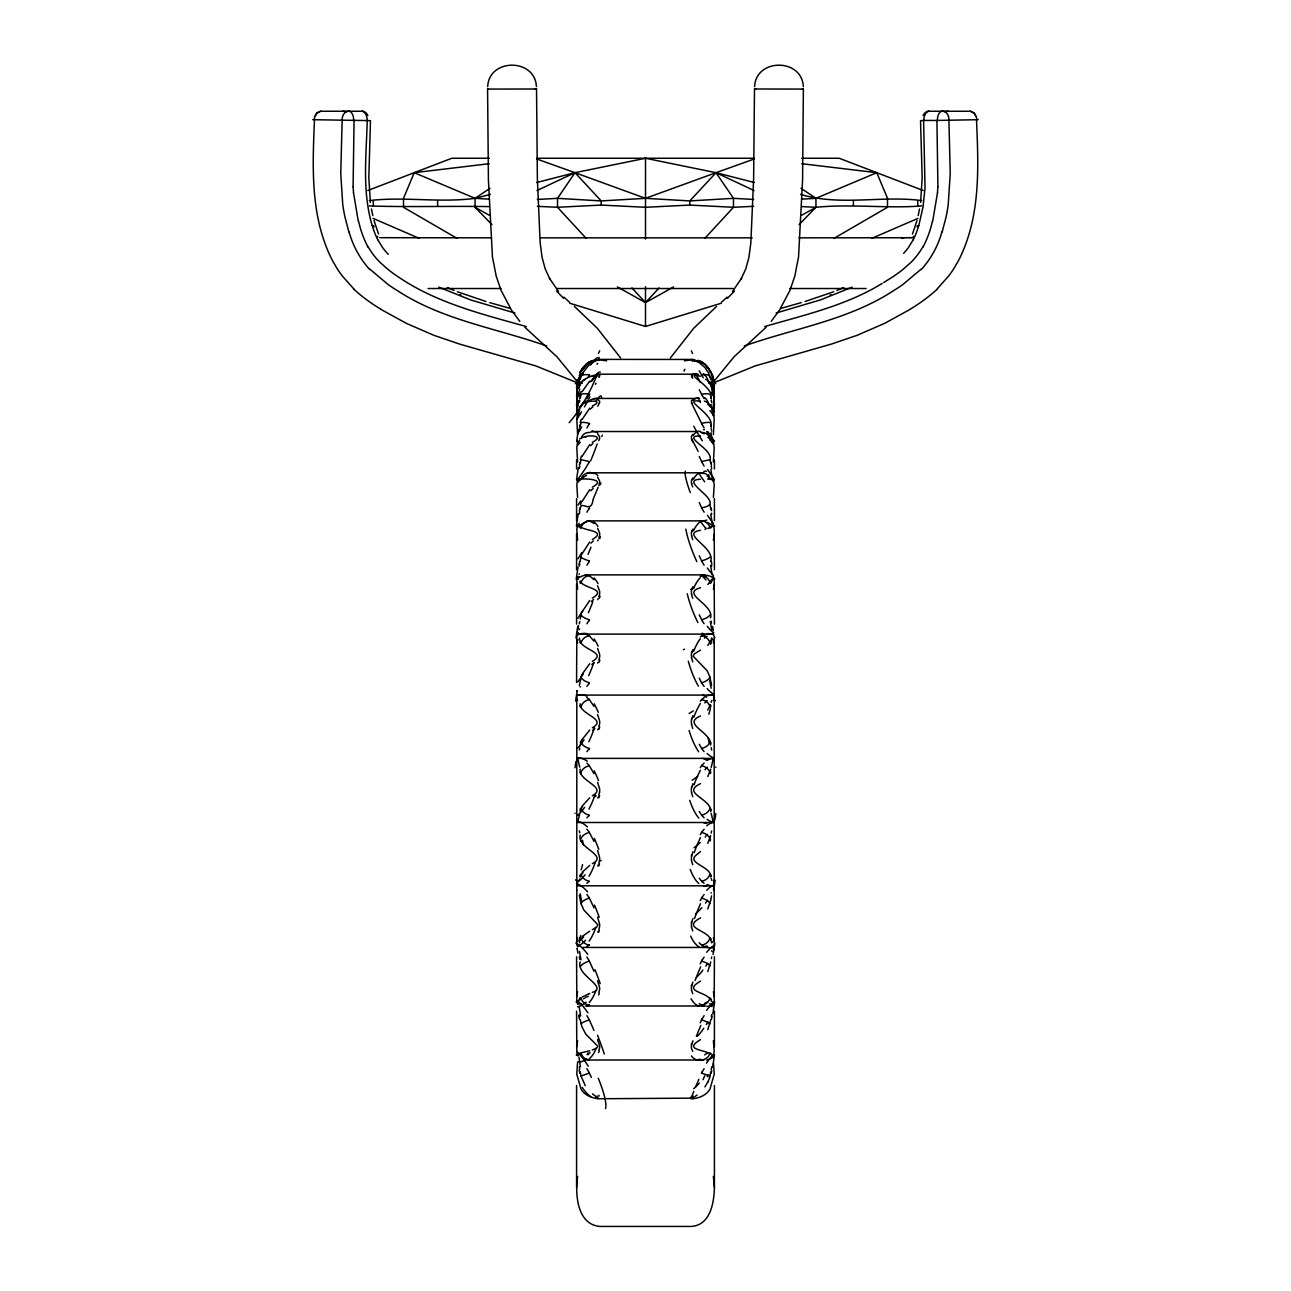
<?xml version="1.0" encoding="UTF-8"?>
<svg xmlns="http://www.w3.org/2000/svg" width="1291" height="1291" viewBox="0 0 1291 1291"><rect width="100%" height="100%" fill="white"/><g stroke="black" fill="none" stroke-linecap="round" stroke-linejoin="round"><path stroke-width="1.5" d="M577.626 946.771A87.707 33.566 0 0 1 576.803 944.189L576.803 696.64A87.707 20.478 0 0 1 577.626 695.074L713.374 695.074A87.707 20.478 0 0 1 714.197 696.64L714.391 697.447M577.626 1055.748A87.707 56.949 0 0 1 576.803 1051.358L576.577 1011.176M577.658 1004.108A48.993 5.454 -79.2 0 1 577.593 1004.027A87.707 45.831 0 0 1 576.803 1000.364L576.577 956.776M754.444 182.547L716.005 172.687L645.516 158.26L645.5 239.061M576.577 682.584L576.803 636.689A87.707 33.566 0 0 1 577.626 634.107L713.374 634.107A87.707 33.566 0 0 1 714.197 636.689L714.197 944.189A87.707 33.566 0 0 1 713.374 946.771M713.374 576.98A87.707 45.831 0 0 1 714.197 580.514L714.423 624.086M713.374 525.114A87.707 56.949 0 0 1 714.197 529.504L714.423 569.702M732.465 291.524L741.502 278.34L740.953 279.34L745.811 268.835L748.909 257.442L750.846 242.902L753.621 178.852L754.493 88.982L803.373 89.095L802.582 180.046L798.548 256.909L794.788 276.177L789.963 290.33L779.603 309.969L771.163 321.443M577.497 1063.235L576.77 1074.225L581.031 1089.023A21.302 15.056 0 0 0 597.959 1098.641L598.072 1098.657A12.716 9.198 -0.1 0 0 599.653 1098.738L691.266 1098.157M714.423 1085.505L714.423 1187.349C714.036 1202.905 710.421 1225.207 691.234 1226.45L599.766 1226.45C576.383 1224.175 575.157 1192.852 577.658 1176.343M576.577 1046.936L577.61 1040.643M714.423 533.925L713.39 540.219M937.912 186.727L936.927 120.45L923.598 120.45L925.034 187.986L923.017 207.093L918.772 225.635M576.803 389.914A87.707 87.433 0.4 0 1 577.626 383.169A87.707 87.433 0 0 0 576.803 389.914L577.61 406.358M370.001 120.612L314.471 119.724C312.761 161.94 310.518 205.979 326.042 246.194A129.052 129.052 0 0 0 332.9 261.379L336.838 268.092A110.574 110.574 0 0 0 342.325 276L353.669 288.748M576.577 996.797L577.61 991.73M714.423 584.065L713.39 589.132M354.073 120.45L353.089 186.727M349.28 111.284L349.248 111.268A8.246 5.18 -89 0 0 348.78 111.236L348.651 111.236A8.65 6.713 84.2 0 0 342.163 119.643L340.759 173.704L342.777 204.914A174.882 174.721 -66.1 0 0 344.987 217.082L348.796 231.783M370.469 120.66L368.823 177.884L370.404 202.38M576.803 399.774A87.707 85.271 0.2 0 1 577.626 393.19L576.577 404.745L577.61 415.815M576.577 941.575L577.61 937.863M714.423 639.287L713.39 642.999M937.54 192.488L932.715 221.181M920.596 202.38L922.177 177.884L920.531 120.66M487.675 86.691C488.886 58.095 535.055 57.982 536.41 86.578M754.59 86.578C755.945 57.982 802.114 58.095 803.325 86.691M711.68 1066.85L711.18 1069.706M579.336 513.883L579.756 511.559M579.336 468.504L579.756 466.212M579.336 566.087L579.756 563.78M711.68 1014.645L711.341 1016.63M579.336 431.049L579.756 428.854M579.336 623.795L579.756 621.568M711.68 956.938L711.389 958.584M580.224 561.165L581.031 557.018A8.924 2.082 15.9 0 0 589.39 560.907M710.76 1019.777L707.775 1029.766M580.224 508.944C580.611 499.214 591.213 514.996 593.037 499.536M710.76 1071.982L709.437 1077.872M580.224 619.018L581.031 614.936A8.924 3.357 16.7 0 0 589.39 619.728M710.76 961.924L707.775 971.59M580.224 463.663L581.031 459.693L589.39 461.533M579.336 402.437L579.756 400.388M579.336 685.618L581.031 677.178A33.405 29.548 16.7 0 1 582.096 674.273L589.729 663.703M711.535 895.889L710.712 900.101M713.39 406.358L714.197 389.914A87.707 87.433 -0.6 0 0 713.374 383.169A87.707 87.433 0 0 1 714.197 389.914M710.663 900.376L707.775 908.945M580.224 426.433L581.031 422.706A8.924 1.936 15.8 0 1 589.39 423.416M713.39 415.815L714.423 404.745L713.374 393.19A87.707 85.271 -0.1 0 1 714.197 399.774M599.573 792.254L598.814 795.046M918.191 215.581L919.531 208.964M580.224 745.859L581.031 742.212A8.924 5.648 20.1 0 0 589.39 748.425M710.663 835.567L707.775 843.378M579.336 750.023L579.756 748.102M713.39 434.502L714.197 419.252A87.707 81.026 0 0 0 713.374 413.007M691.427 856.772L691.669 855.755M711.18 833.098L711.631 830.952M579.336 383.379L579.756 381.523M713.294 410.328L714.375 396.45A81.075 80.074 0 0 0 713.891 390.657L713.907 385.686M691.427 923.355L691.669 922.371M580.224 398.161L581.031 394.756A8.924 3.228 16.6 0 1 589.39 394.352M713.39 461.936L714.197 447.88A87.707 74.781 0 0 0 713.374 442.103M580.224 811.732L581.031 808.44A8.924 6.584 23.3 0 0 589.39 815.137A27.272 19.494 45 0 1 588.922 815.767M710.76 769.194L707.775 776.52M691.427 986.679L691.669 985.743M711.18 767.435L713.374 758.382L577.626 758.382A87.707 6.875 0 0 0 576.803 758.914L577.61 760.205M579.546 814.589L577.803 821.754M577.932 381.41L578.997 377.408M580.224 379.554L581.031 376.552A8.924 4.422 17.9 0 1 589.39 375.036M691.427 1045.161L691.669 1044.29M713.39 497.471L714.197 484.932A87.707 66.68 0 0 0 713.374 479.784M691.669 787.542L691.427 788.543A9.118 8.553 87.4 0 0 691.653 792.432M691.669 719.377L691.427 720.378A9.118 8.424 65 0 0 691.669 724.219M580.224 877.073L581.031 874.217A8.924 7.375 28.2 0 0 589.39 881.237A27.272 17.138 39.5 0 1 588.874 881.705L586.872 883.302M599.573 483.447L598.814 485.626M710.55 704.628L707.775 710.002M691.669 652.988L691.427 653.924A9.118 8.085 48.8 0 0 691.702 657.619M916.997 220.487L912.479 234.01M711.18 702.32L711.68 700.577M579.691 878.977L579.336 880.204M579.288 375.729L579.756 374.245M691.879 854.997L692.928 851.85M691.879 786.784L692.928 783.669M691.879 921.629L692.928 918.514M691.669 589.971L691.427 590.826A9.118 7.552 38.4 0 0 691.718 594.312M942.204 231.783L946.045 217.098A174.882 174.721 66.1 0 0 948.191 204.914L950.241 173.704L948.901 119.643A8.65 6.713 -84.2 0 0 942.349 111.139L942.252 111.236A8.246 5.18 89 0 0 941.785 111.252L941.72 111.284M691.879 718.651L692.928 715.666M691.879 985.033L692.928 982.031M599.573 438.795L598.814 440.667M598.814 726.833L599.573 724.025A9.182 8.585 -67.3 0 0 599.492 720.475L597.588 714.423M691.54 1096.979L693.783 1091.428M598.814 660.185L599.573 657.442A9.182 8.279 -49.3 0 0 599.508 654.021L597.588 648.356M580.224 940.284L581.031 937.928A8.924 7.972 36.4 0 0 589.39 945.109M691.879 652.294L692.928 649.486M710.76 640.626L707.775 645.452M598.814 863.146L599.573 860.435A9.182 8.553 64.1 0 0 599.46 856.869L597.588 850.527M598.814 596.749L599.573 594.134A9.182 7.778 -38 0 0 599.524 590.923L597.588 585.775M691.879 1043.644L692.928 1040.82M691.669 531.876L691.427 532.667A9.118 6.842 31.7 0 0 691.766 535.83M598.12 662.202L597.765 663.187M598.12 728.866L597.765 729.867M711.18 639.4L711.68 638.028M691.879 589.325L692.928 586.792M598.814 929.455L599.573 926.89A9.182 8.214 47.3 0 0 599.444 923.452L597.588 917.191M598.12 797.047L597.765 798.016M579.756 941.672L579.336 942.785M598.814 538.089L599.573 535.652A9.182 7.068 -30.9 0 0 599.54 532.731L597.588 528.229M598.12 598.685L597.765 599.653M582.08 501.505L589.729 489.612M598.12 865.067L597.765 865.987M580.224 372.889L583.145 367.273L587.082 363.4M582.08 456.385L589.729 444.62M579.336 386.993L579.756 385.977M582.08 553.742L589.729 541.994M598.12 539.896L597.765 540.816M582.08 419.494L589.729 408.15M598.814 992.343L599.573 989.971A9.182 7.681 36.7 0 0 599.427 986.76L597.588 980.74M599.573 402.808L597.765 406.197M582.08 611.805L589.729 600.509M691.669 480.171L691.427 480.833A9.118 5.955 27.3 0 0 691.815 483.625M691.879 531.327L692.928 529.1M598.12 931.247L597.765 932.102M695.623 1086.99L698.834 1079.26M582.08 391.738L589.729 381.087M593.36 498.778L598.12 487.288M489.305 163.699L414.217 172.687L403.502 198.33L403.502 207.286L457.111 238.399M710.76 581.095L707.775 584.484M580.224 999.815L581.031 998.008A8.924 8.375 50.9 0 0 589.39 1005.156M598.814 1050.261L599.573 1048.163A9.182 6.955 30.1 0 0 599.411 1045.226L597.588 1039.594M581.031 371.776L588.583 363.029L593.037 360.496L597.959 359.915L592.311 362.4M582.08 373.793L589.729 364.094M581.434 370.065L581.031 370.92A8.924 6.487 22.9 0 1 584.081 367.774M700.255 1022.779L701.61 1019.971A8.924 2.082 15.9 0 1 709.969 1023.86M691.879 479.687L692.928 477.848M700.255 963.844L701.61 961.15A8.924 3.357 16.7 0 1 709.969 965.926M582.08 739.598L589.729 730.012M707.694 1082.229L704.902 1086.941M711.18 580.192L711.68 579.223M709.969 582.87L710.034 582.741A8.924 8.375 50.9 0 0 701.61 575.705L700.255 576.48M700.255 900.618L701.61 898.116A26.998 22.512 62.7 0 1 701.997 897.229M913.27 239.626L908.477 247.452A71.425 71.408 37.2 0 1 903.635 253.375M588.906 462.517L585.678 468.068M588.906 508.719L586.872 512.237M702.094 1072.176L704.095 1068.69M588.906 424.384L586.872 427.918M580.224 384.992C579.675 379.296 599.589 372.082 596.62 376.73M588.906 561.859L586.872 565.248M702.094 1019.035L704.095 1015.694M581.66 369.613L586.776 363.61M588.906 395.272L586.872 398.693M599.524 376.472L598.895 377.375M582.08 806.165L589.729 797.822M700.255 834.696L701.61 832.437A8.924 5.648 20.1 0 1 709.969 838.65M588.906 620.632L586.872 623.795M702.094 960.262L704.095 957.147M922.71 247.13L920.128 251.245A73.442 73.393 34.1 0 1 910.72 262.606L902.538 269.803A151.047 150.95 17.2 0 1 892.404 277.081L883.706 282.551M588.906 375.875L587.905 377.505M585.339 468.617L577.626 479.784A87.707 66.68 0 0 0 576.803 484.932L577.61 497.471M588.906 683.568L586.872 686.441M702.094 897.31L704.095 894.485M691.669 400.743L691.427 401.13A9.118 3.76 22.5 0 0 692.008 403.002M710.663 526.873L707.775 528.584M580.498 1053.763L581.031 1052.972A8.924 8.585 75.9 0 0 589.39 1059.927M700.255 767.677L701.61 765.741A26.998 19.3 44.5 0 1 702.062 765.111M645.516 158.26L574.995 172.687L557.518 198.33L557.518 207.286L585.936 238.093M582.08 872.345L589.729 865.438M702.094 831.727L704.095 829.274M588.906 749.151L586.872 751.652M670.4 357.93L693.735 328.204L716.602 306.403M712.81 382.765L734.03 356.816L766.128 327.252M709.969 527.89L710.034 527.809A8.924 8.569 75.9 0 0 701.61 520.935L700.255 521.274M712.68 382.136L711.97 382.975M700.255 701.223L701.61 699.625A26.998 16.961 39 0 1 702.11 699.173L704.095 697.592M702.094 765.127L704.095 763.094M692.928 434.292L691.879 435.712A23.206 12.377 48 0 0 691.605 436.019L691.427 436.632A9.118 4.906 24.4 0 0 691.879 438.988M588.906 815.751L586.872 817.816M713.39 700.497L714.391 697.447M577.61 880.381L576.803 884.222A87.707 20.478 0 0 0 577.626 885.804L713.374 885.804A87.707 20.478 0 0 0 714.197 884.222L713.39 880.381M580.224 407.101C582.176 399.581 607.125 399.113 592.311 405.971M582.08 936.524L589.729 931.198M317.392 112.785L316.892 113.269A8.892 6.745 -86.9 0 0 315.601 115.641M659.039 287.958L645.5 302.627L617.388 286.909M705.064 238.093L733.482 207.286L733.482 198.33L716.005 172.687L645.5 198.33L601.203 200.928L557.518 198.33L537.379 199.459M754.46 158.922L716.005 172.687L689.797 200.928L689.797 205.075L733.482 207.286L753.621 206.334M727.446 298.302L734.466 291.072M799.081 224.618L815.944 207.286C851.205 203.768 886.449 208.658 921.693 205.947M920.967 269.303L902.619 284.714A194.618 194.554 45.9 0 1 893.614 290.62C848.429 320.281 794.304 328.221 744.261 345.988M700.255 636.963L701.61 635.769A8.924 7.972 36.4 0 1 709.969 642.95M937.331 288.748L948.675 276A110.574 110.574 0 0 0 954.162 268.092L958.083 261.363A129.052 129.052 0 0 0 964.942 246.178C980.482 205.979 978.239 161.94 976.512 119.724L937.008 120.45M700.513 1039.626C683.1 1050.083 703.321 1049.115 710.76 1054.15M700.513 981.112C682.084 991.778 705.741 991.327 710.76 999.783M727.075 297.156L721.491 302.223M700.513 917.885C680.809 928.423 708.549 929.633 710.76 940.251M592.311 539.541C607.609 530.617 584.613 530.956 580.224 526.696M592.311 598.088C608.384 588.809 582.531 588.47 580.224 581.063M700.513 851.527L697.172 854.287M592.311 661.363C607.867 652.552 581.208 649.776 580.224 640.578M592.311 487.191C607.641 478.929 584.21 478.606 580.547 479.058M592.02 376.472L593.327 375.455M592.311 727.817C608.077 718.877 579.385 714.698 580.224 703.789M592.311 442.297C606.996 434.922 585.275 434.309 581.031 438.537A8.924 8.343 48.8 0 1 589.39 432.485L592.666 431.533L698.286 431.533M696.769 854.594C685.247 863.276 711.841 866.309 710.76 877.041M697.075 1095.01L694.945 1096.624M700.513 783.653C680.309 793.174 711.809 798.484 710.76 811.684M589.39 401.001L590.713 400.016M692.928 399.516L691.96 400.388A23.206 10.167 44.4 0 0 691.637 400.71M592.311 795.805C608.239 786.961 577.9 781.2 580.224 769.129M582.08 997.088L588.034 994.215M700.513 715.956C681.083 724.203 712.148 732.158 710.599 745.052M489.983 188.308L475.056 198.33C439.779 203.058 404.47 196.377 369.307 200.589M710.76 478.832L707.775 479.139M592.311 863.663C609.029 855.384 576.399 847.929 580.224 835.003M691.879 374.826L692.928 374.358M592.311 379.118L596.232 376.924M592.311 992.359C609.126 987.018 575.447 975.254 580.224 961.86M910.316 309.275L884.561 323.396L857.143 335.305L831.194 344.148L755.09 365.95L712.148 383.411L715.714 383.637M595.684 360.431L598.637 359.398L692.928 359.447M595.861 360.318L597.943 359.463L606.609 360.834M700.513 479.268C675.661 480.074 730.254 503.603 701.61 507.734L699.254 502.57M585.226 1085.65L581.031 1076.032L589.39 1073.128L591.359 1077.404M882.221 283.423C846.218 305.499 804.777 314.939 764.692 326.542M833.889 238.399L887.498 207.286L887.498 198.33L876.783 172.687L801.727 163.699M592.311 929.73L596.991 926.68L597.894 924.759L583.903 910.107L581.031 903.684L579.336 895.244M589.019 362.158L588.018 362.755L592.504 360.657M700.513 650.099L694.155 654.085L693.138 656.183L707.048 670.658L709.76 676.549L711.583 685.247M591.359 399.597L593.973 398.516M673.612 286.909L645.5 302.627L631.961 287.958M801.889 215.145L815.944 207.286L815.944 198.33L801.033 188.308M710.76 379.506L708.469 372.825L704.773 367.338L699.125 362.642L693.073 359.947L701.626 361.98M589.374 361.98L592.617 360.625M852.173 287.135L820.608 299.851L776.133 313.019M536.975 190.519L574.995 172.687L645.5 198.33L689.797 200.928L733.482 198.33L753.621 199.459M843.668 287.522L836.955 290.443M700.513 587.695C679.744 593.682 714.391 604.446 710.55 617.824M871.958 238.27L917.869 218.405M704.095 634.381L702.256 635.317A26.998 14.201 35.2 0 0 701.691 635.834M589.729 993.505L588.696 993.941M876.783 172.687L815.944 198.33L801.872 199.153M597.604 360.124L597.733 360.076A9.666 5.535 -33.4 0 0 593.392 361.254M586.872 946.513L588.906 945.448A27.272 14.362 35.6 0 0 589.309 945.044M713.39 760.205L714.197 758.914A87.707 6.875 0 0 0 713.374 758.382M577.61 820.656L576.803 821.964A87.707 6.875 0 0 0 577.626 822.496L713.374 822.496A87.707 6.875 0 0 0 714.197 821.964L713.39 820.656M367.838 190.503L451.785 158.26L489.321 158.26M833.647 291.766L805.019 301.513M830.161 295.058L831.017 294.735M586.872 473.523L588.906 472.909M702.094 575.512L704.095 575.011M588.744 1005.431L586.872 1005.867M592.311 1050.019L596.813 1048.018L597.894 1046.323L585.711 1034.026L581.918 1026.684L580.224 1019.712M569.67 303.207L645.5 326.462L721.33 303.207M700.513 530.278C679.453 533.893 715.182 547.061 710.76 561.101M684.391 360.834L693.057 359.463M582.08 1052.568L589.729 1050.809M801.211 302.627L780.684 308.468M490.435 194.392L475.056 198.33L414.217 172.687M536.556 182.547L574.995 172.687L601.203 200.928L601.203 205.075L557.518 207.286L537.379 206.334M944.689 111.672L948.11 111.236M928.407 111.252L969.896 111.268A8.327 6.471 -89.9 0 1 973.575 112.85M586.872 520.951L588.906 520.886M703.918 1059.943L702.256 1059.992M800.565 194.392C840.054 206.399 881.543 195.264 921.693 200.589M920.999 120.612L923.501 120.45M519.837 321.443L511.397 309.969L501.037 290.33L496.212 276.177L492.452 256.909L488.418 180.046L487.578 89.095L536.523 88.982L537.379 178.852L540.154 242.902L542.091 257.442L545.189 268.835L550.047 279.34L549.498 278.34L558.535 291.524M803.373 89.095L802.453 89.111M702.094 520.886L704.095 520.935A44.168 22.802 89.3 0 1 706.855 520.095M588.744 1059.992L586.872 1059.927M928.987 111.22L928.568 111.252A8.65 5.406 -86.1 0 0 923.759 120.434M937.363 120.418L937.444 120.418A8.682 5.083 89.8 0 1 941.704 111.171M976.512 119.724L978.255 119.611M575.286 383.637L578.852 383.411L535.91 365.95L459.806 344.148L433.857 335.305L406.439 323.396L380.684 309.275M369.307 205.947C409.231 207.254 449.171 205.931 489.128 206.592M689.797 205.075L645.5 207.286L601.203 205.075M709.969 479.381A8.924 8.569 -72.5 0 0 701.61 472.813L589.39 472.813A8.924 8.569 72.5 0 0 581.031 479.381M798.984 237.834L904.281 237.738M901.473 237.834L906.782 237.689M710.76 463.598L709.969 459.709L701.61 461.533L699.254 456.433M702.917 1060.008L588.067 1060.008M906.605 237.689L909.106 237.673M379.602 237.689L491.451 237.834M756.01 88.966L754.477 88.982M317.425 112.85A8.327 6.471 89.9 0 1 321.104 111.252L362.593 111.252M700.513 435.922C679.954 435.793 713.616 449.042 709.969 459.709M536.766 158.26L754.283 158.26M801.727 158.26L839.247 158.26L923.162 190.503M540.961 237.834L752.201 237.834M428.128 288.522L501.053 288.522M557.034 288.522L733.288 288.522M789.656 288.522L866.083 288.522M596.716 374.18L693.783 374.196M594.635 398.435L696.382 398.435M588.067 520.87L702.917 520.87M585.339 574.882L705.596 574.882M582.37 947.449L708.565 947.449M577.626 1003.898L581.612 1003.898M709.388 1003.898L713.374 1003.898A87.707 45.831 0 0 0 714.197 1000.364L714.423 956.776M585.339 1005.979L705.596 1005.979M342.89 111.236L346.311 111.672M361.964 111.22L362.464 111.252A8.65 5.406 86.1 0 1 367.241 120.434C366.321 155.404 361.98 191.552 372.228 225.635M534.99 88.966L536.523 88.982M908.896 237.673L911.252 237.689M488.547 89.111L487.627 89.095M592.666 431.533L593.973 431.63A36.955 13.878 -86.2 0 1 597.749 432.759M911.01 237.689L912.963 237.738M801.872 206.592L815.944 207.286M590.713 472.684L593.973 473.603M598.814 359.398L599.573 359.56A9.182 1.452 -19.4 0 1 598.814 360.318M489.128 199.153L475.056 198.33L475.056 207.286L491.919 224.618M312.745 119.611L314.488 119.724M700.255 431.92L701.61 432.485A8.924 8.343 -48.8 0 1 709.969 438.537L710.76 438.633M700.513 401.307C679.373 398.112 715.424 414.185 710.76 426.369M703.918 1005.834L702.256 1005.415M709.969 438.537L707.775 437.342M597.588 374.245L599.573 375.245M702.094 472.909L704.095 473.507M701.61 1073.128L709.969 1076.032M510.316 308.468L489.789 302.627M514.867 313.019L470.392 299.851L438.827 287.135M700.513 376.262C680.212 371.405 715.392 387.122 710.76 398.112M485.981 301.513L457.353 291.766M526.308 326.542C482.35 314.213 436.891 303.127 398.58 277.097A151.047 150.95 -17.2 0 1 388.462 269.803L380.28 262.606A73.442 73.393 -34.1 0 1 370.872 251.261L368.29 247.13M588.906 575.512L586.872 574.995A44.846 22.851 -73.7 0 0 577.642 578.433M546.739 345.988C496.696 328.237 442.587 320.265 397.386 290.62A194.618 194.554 -45.9 0 1 388.365 284.73L370.033 269.303M536.572 158.922L574.995 172.687M459.983 294.735L460.839 295.058M586.872 634.365L588.906 635.414M703.918 946.416L702.094 945.448M454.045 290.443L447.332 287.522M373.131 218.405L419.042 238.27M716.005 172.687L754.025 190.519M700.965 361.641L702.901 362.706M699.254 1059.153L701.61 1059.927A8.924 8.569 -75.9 0 0 709.969 1052.972M701.61 432.485L702.74 433.098M702.917 433.195L704.095 433.873M475.056 207.286L489.111 215.145M701.852 362.093L703.095 362.836M597.588 399.193L599.573 401.162A9.182 4.018 -21.3 0 1 599.314 402.857M586.872 697.56L588.906 699.141M704.095 883.286L702.094 881.721M709.308 369.565L703.869 363.368L707.952 367.419L710.76 372.857M596.523 1096.979L592.521 1093.864M707.775 404.261L710.76 407.085M699.254 1003.607L701.61 1005.156A8.924 8.375 -50.9 0 0 709.969 998.008M574.398 306.403L597.265 328.204L620.6 357.93M569.509 302.223L563.925 297.156M586.872 763.062L588.906 765.111A27.353 19.494 -47.6 0 1 589.358 765.773L593.973 773.696M704.095 817.784L702.094 815.751A26.998 19.252 -46.9 0 1 701.642 815.105L699.254 811.506M593.973 523.355L589.39 520.935A8.924 8.585 -75.9 0 0 581.031 527.89L581.031 527.89M973.608 112.785L974.108 113.269A8.892 6.745 86.9 0 1 975.399 115.641M691.556 360.27L692.751 361.383M524.872 327.252L556.97 356.816L578.19 382.765M597.588 433.776L599.573 436.665A9.182 5.18 -23.3 0 1 599.363 438.827M556.534 291.072L563.554 298.302M702.062 881.737A26.998 16.993 -41.2 0 1 701.61 881.253L699.254 878.235M707.775 380.667L710.76 384.976M586.872 829.225L588.906 831.711A27.353 21.269 -55.6 0 1 589.325 832.501M704.095 751.604L702.094 749.151A26.998 21.027 -54.7 0 1 701.675 748.377M588.922 699.125A27.353 17.219 -41.9 0 1 589.39 699.625L593.973 706.419M579.03 382.975L578.287 382.104M699.254 942.785L701.61 945.109A8.924 7.972 -36.4 0 0 709.969 937.928M577.61 700.497L576.577 698.237M593.973 579.691L589.39 575.705A8.924 8.375 -50.9 0 0 581.031 582.87L581.031 582.87M586.872 894.437L588.906 897.293M704.095 686.392L702.094 683.568M692.751 378.279L691.46 376.456M597.588 477.154L599.573 480.881A9.182 6.197 -26.4 0 1 599.411 483.463M586.872 957.083L588.906 960.246M704.095 623.731L702.094 620.616M586.872 1015.63L588.906 1019.019A27.353 23.367 86 0 1 589.229 1020.068M704.095 565.184L702.094 561.843A26.998 23.173 86.5 0 1 701.755 560.81M703.24 377.73L702.094 375.875M593.973 641.224L589.39 635.769A8.924 7.972 -36.4 0 0 581.031 642.95M709.969 383.637L710.034 383.734A8.924 7.294 -27.6 0 0 705.677 379.393M704.095 398.612L702.094 395.256M704.095 512.172L702.094 508.702M586.872 1068.625L588.906 1072.159M704.095 427.854L702.094 424.368M704.095 466.019L702.094 462.501M699.254 370.84L701.61 375.036A8.924 4.422 -17.9 0 1 709.969 376.552M711.68 1001.655L711.228 1000.783M377.73 239.626L382.523 247.452A71.425 71.408 -37.2 0 0 388.236 254.295M577.61 642.999L576.577 639.287M713.39 937.863L714.423 941.575M699.254 744.278L701.61 748.425A8.924 5.648 -20.1 0 0 709.969 742.212M692.751 1051.423L691.46 1048.324A9.118 7.004 -32.9 0 1 691.669 1045.161M699.254 389.737L701.61 394.352A8.924 3.211 -16.6 0 1 709.969 394.756M709.55 370.033L709.969 370.92A8.924 6.487 -22.9 0 0 706.919 367.774M692.751 441.877L691.46 438.94M699.254 678.162L701.61 682.745A8.924 4.551 -18.1 0 0 709.969 677.178M711.18 385.831L711.68 387.058M699.254 614.823L701.61 619.728A8.924 3.357 -16.7 0 0 709.969 614.936M692.751 993.683L691.46 990.165M593.973 841.377L589.39 832.437A8.924 5.648 -20.1 0 0 581.031 838.65M691.46 402.921L701.61 423.416A8.924 1.936 -15.8 0 1 709.969 422.706M699.254 555.808L701.61 560.907A8.924 2.082 -15.9 0 0 709.969 557.018M692.751 486.997L691.46 483.609M593.973 907.799L589.39 898.116A8.924 4.551 -18.1 0 0 581.031 903.684M593.973 971.348L589.39 961.15A8.924 3.357 -16.7 0 0 581.031 965.926M593.973 1030.428L589.39 1019.971A8.924 2.082 -15.9 0 0 581.031 1023.86M598.814 1095.236L599.153 1096.107M692.751 930.94L691.46 927.083M378.521 234.01L374.003 220.487M692.751 539.59L691.46 535.846M711.68 942.85L711.18 941.478M579.336 638.093L579.756 639.206M577.61 589.132L576.803 580.514A87.707 45.831 0 0 1 577.626 576.98A48.993 5.454 79.2 0 1 578.917 576.867M713.39 991.73L714.423 996.797M597.588 782.378L599.573 788.623A9.182 8.666 88.1 0 1 599.492 792.238M692.751 864.744L691.46 860.645M692.751 598.346L691.46 594.328M692.751 796.708L691.46 792.48M692.751 661.847L691.46 657.652M692.751 728.511L691.46 724.251M711.18 374.019L711.68 375.649M577.61 540.219L576.803 529.504A87.707 56.949 0 0 1 577.626 525.114M713.39 1040.643L714.197 1051.358A87.707 56.949 0 0 1 713.374 1055.748M712.003 377.408L712.906 380.764M711.68 880.301L711.18 878.542M358.285 221.181L353.46 192.488M713.374 822.496L711.18 813.443M577.626 758.382L579.756 767.128M711.18 381.216L711.68 383.492M577.61 461.936L576.803 447.88A87.707 74.781 0 0 1 577.626 442.103M713.503 1063.235L714.23 1074.225L709.969 1089.023A21.302 15.089 0 0 1 693.057 1098.673M709.969 504.846L710.76 508.88M581.031 1076.032L580.224 1071.917M711.18 747.779L711.68 750.136M577.706 410.328L576.625 396.45A81.075 80.074 0 0 1 577.109 390.657L577.093 385.686M577.61 434.502L576.803 419.252A87.707 81.026 0 0 1 577.626 413.007M579.336 830.839L579.756 832.76M711.18 400.049L711.68 402.566M713.342 1176.343L714.423 1187.349M371.469 208.964L372.809 215.581M711.18 428.483L711.438 429.822M711.18 621.181L711.486 622.843M579.756 959.31L579.336 957.067M711.535 430.355L711.68 431.178M711.18 465.825L711.68 468.633M579.756 1017.098L579.336 1014.791M579.756 1069.319L579.336 1066.979M711.535 565.377L711.68 566.216M711.535 513.173L711.68 514.028M714.423 1046.936L714.423 1011.176M576.577 533.925L576.577 569.702M576.577 584.065L576.577 624.086M917.723 201.009L917.723 205.705M853.383 200.718L853.383 205.527M714.423 460.064L714.423 468.988M714.423 498.665L714.423 520.725M645.5 286.731L645.5 326.462M576.577 460.064L576.577 468.988M576.577 498.665L576.577 520.725M576.577 1085.505L576.577 1187.349M437.617 200.718L437.617 205.527M373.277 201.009L373.277 205.705M576.98 380.99A48.59 11.893 86.9 0 1 577.303 379.457M576.383 387.284A45.637 1.872 -54.9 0 1 577.045 386.332M710.518 376.843A45.605 4.454 56.1 0 1 712.148 379.102M712.535 383.701A48.622 10.586 -88.8 0 1 712.777 385.218M578.497 395.014A48.993 10.393 -87.2 0 1 578.562 394.433M577.061 391.044A48.993 11.474 84.6 0 1 577.174 390.624M714.004 390.995A48.622 12.022 88.4 0 1 714.117 391.673M712.842 395.304A48.622 10.296 -86.8 0 0 712.777 394.852A48.622 10.376 87.2 0 0 711.147 385.525M711.857 387.526A4.26 4.212 0 0 1 713.907 390.657M577.093 390.657A4.26 4.212 0 0 1 579.143 387.526M577.739 396.966A44.846 8.521 -57.3 0 1 579.933 393.981M578.255 395.691A48.993 10.328 86.9 0 1 579.724 389.107M576.819 391.512A48.993 12.264 -88.5 0 1 578.771 381.248M597.168 374.374A44.862 10.247 -61.5 0 1 569.186 422.69M711.954 385.589A48.622 11.296 -84.8 0 1 713.875 391.238M711.406 392.416A45.605 6.165 55.7 0 1 713.81 395.595M714.197 391.98A45.605 3.599 55.9 0 1 712.164 388.978M578.578 414.298A48.993 9.892 -85.3 0 1 578.658 413.701M577.174 411.054A48.993 10.635 82.5 0 1 577.271 410.748M714.084 411.184A48.622 11.667 86.1 0 1 714.181 411.91M712.842 414.637A48.622 9.763 -84.9 0 1 712.922 415.024M578.675 442.732A48.993 9.15 -83.5 0 1 578.755 442.119M577.287 440.586A48.993 9.537 80.6 0 1 577.4 440.392M714.165 440.828A48.622 11.022 84 0 1 714.262 441.587M712.922 443.588A48.622 8.972 -83.1 0 1 713.003 443.878M578.788 479.558A48.993 8.182 -81.9 0 1 578.868 478.961M714.262 479.219A48.622 10.118 82 0 1 714.359 479.978M713.035 480.93A48.622 7.972 -81.6 0 1 713.1 481.14M578.933 523.839A48.993 7.004 -80.5 0 1 579.014 523.258M714.375 525.453A48.622 8.956 80.2 0 1 714.472 526.195M713.165 525.695A48.622 6.778 -80.2 0 1 713.245 525.824M579.159 574.35A48.993 5.664 -79.3 0 1 579.239 573.801M578.045 579.094A48.993 4.938 76.6 0 1 578.158 579.288M714.536 578.433A48.622 7.568 78.7 0 1 714.633 579.143M713.358 576.69A48.622 5.406 -79.1 0 1 713.423 576.738M579.498 629.524A48.993 4.196 -78.4 0 1 579.594 629.024M578.788 639.723A48.993 3.115 75.9 0 1 578.917 640.046M714.762 637.06A48.622 6.003 77.4 0 1 714.843 637.689M580.224 687.054A48.993 2.598 -77.8 0 1 580.305 686.618M715.133 700.206A48.622 4.276 76.5 0 1 715.198 700.723M715.795 767.128A48.622 2.469 75.9 0 1 715.827 767.387M575.076 813.362A48.993 2.63 75.8 0 1 575.044 813.12M575.705 880.236A48.993 4.486 76.4 0 1 575.641 879.736M711.163 892.678A48.622 2.647 -77.7 0 1 711.083 893.13M576.093 943.511A48.993 6.229 77.4 0 1 576.012 942.882M712.374 941.93A48.622 3.179 76.1 0 1 712.261 941.607M711.777 950.692A48.622 4.228 -78.4 0 1 711.696 951.209M576.335 1002.236A48.993 7.811 78.6 0 1 576.238 1001.542M713.019 1002.09A48.622 4.97 76.8 0 1 712.906 1001.897M712.083 1006.141A48.622 5.713 -79.3 0 1 712.003 1006.706M577.868 1054.973A48.993 6.826 -80.3 0 1 577.803 1054.828M576.496 1055.328A48.993 9.215 80.2 0 1 576.415 1054.586M712.261 1056.845A48.622 7.036 -80.5 0 1 712.18 1057.442M577.561 1000.832A44.846 19.994 67.4 0 1 587.97 1012.886M580.643 1015.727A48.993 5.664 79.3 0 1 579.159 1006.528M580.03 997.669A48.993 4.938 -76.6 0 1 578.045 1001.784M586.13 1002.155A44.862 22.964 -85.1 0 1 577.577 1006.802M586.985 1054.569A33.405 5.293 7.8 0 1 588.696 1054.473M580.272 1053.214A39.15 6.116 -83.7 0 1 579.804 1054.021M579.675 1053.214A48.993 6.649 -77.7 0 1 577.674 1055.457M586.695 1059.088A44.862 23.19 89.5 0 1 577.513 1061.944M577.545 1052.197A44.846 17.332 63.6 0 1 588.276 1066.172M580.434 1066.721A48.993 7.004 80.5 0 1 578.933 1057.022M579.449 1019.261A39.198 2.34 79.4 0 1 578.788 1015.597M590.197 1052.794A30.661 10.861 -35.8 0 1 587.55 1053.295M713.278 1057.055A45.605 21.076 -68.6 0 1 706.726 1060.121M713.245 1055.037A48.622 6.778 80.2 0 1 711.825 1056.038M714.472 1054.682A48.622 8.956 -80.2 0 1 712.616 1067.06M706.451 1063.122A45.605 19.865 -65.5 0 1 713.261 1054.473M707.242 1053.053A44.168 19.672 -67 0 1 704.676 1054.908M701.755 1060.234A26.998 7.972 -32.4 0 1 701.303 1060.169M712.067 1016.13A38.827 2.195 -79.5 0 1 711.486 1019.341M714.633 1001.719A48.622 7.568 -78.7 0 1 712.81 1013.822M706.548 1010.385A45.605 22.302 -69.8 0 1 713.294 1002.784M713.31 1004.818A45.605 23.125 -73.3 0 1 706.839 1006.367M713.423 1004.124A48.622 5.406 79.1 0 1 712.051 1003.769M711.131 1053.989A38.811 6.132 83.8 0 1 710.728 1053.278M703.756 1028.249A31.581 23.19 -43.9 0 1 697.253 1036.286M597.507 1035.188A36.955 2.275 67.9 0 1 604.317 1054.037M599.266 1051.148A34.002 16.702 84.3 0 1 598.508 1052.536M596.264 1048.179A36.923 14.072 -86 0 1 589.325 1058.668M589.051 1059.669A27.272 7.843 31.1 0 1 588.535 1059.685M699.222 1059.846A36.955 15.476 -84.9 0 1 691.443 1055.957M691.379 1044.371A23.206 13.136 -49.7 0 1 691.589 1043.709M696.382 1036.286A36.874 2.259 -67.4 0 1 700.835 1025.457M701.449 1019.858A26.998 23.528 -88 0 1 701.933 1018.922M706.403 1024.57A44.168 7.472 -60.3 0 1 707.904 1022.149M577.577 944.27A44.846 22.173 71.9 0 1 587.76 954.307M580.982 959.778A48.993 4.196 78.4 0 1 579.498 951.354M580.692 935.539A48.993 3.115 -75.9 0 1 578.788 941.139M585.614 940.203A44.862 22.157 -79.8 0 1 577.626 946.319M588.777 960.343A27.353 23.238 -79.3 0 1 589.261 961.246M583.387 998.718A33.405 10.344 8.1 0 1 585.001 998.072M580.305 998.346A39.15 5.374 -82.4 0 1 579.837 999.508M577.948 953.242A39.198 1.194 79 0 1 577.109 948.449M588.357 996.378A30.661 7.084 -34.2 0 1 585.711 997.201M707.113 1002.123A44.168 21.85 -71.5 0 1 704.37 1003.494M701.917 1005.511A26.998 11.28 -34.3 0 1 701.465 1005.286M713.955 947.82A38.827 1.049 -79.1 0 1 713.197 952.145M714.843 943.188A48.622 6.003 -77.4 0 1 713.1 954.565M706.629 952.274A45.605 24.174 -74.9 0 1 713.31 945.883M713.342 947.32A45.605 24.61 -78.7 0 1 706.919 947.336M713.745 948.498A48.622 3.905 78.2 0 1 712.471 947.078M711.099 999.46A38.811 5.406 82.5 0 1 710.695 998.443M702.901 970.122A31.581 20.495 -38.2 0 1 696.414 977.416M594.909 969.573A36.955 4.422 68.6 0 1 600.218 983.661M599.347 993.263A34.002 16.961 89.5 0 1 598.604 994.893M596.006 990.423A36.923 13.523 -82.3 0 1 589.245 1002.494M589.212 1005.011A27.272 11.248 32.9 0 1 588.712 1005.205M699.141 1005.996A36.955 15.75 -89.1 0 1 691.072 998.766M691.589 990.132A9.118 7.681 -40.2 0 1 691.637 986.695M691.395 985.759A23.206 14.911 -55.1 0 1 691.605 985.049M695.123 980.498A36.874 4.454 -68.1 0 1 700.61 966.894M701.481 961.053A26.998 23.319 76.3 0 1 701.965 960.165M705.887 966.152A44.168 10.748 -62 0 1 707.678 963.393M577.593 883.915A44.846 23.803 77.1 0 1 587.566 891.807M581.628 901.07A48.993 2.598 77.8 0 1 580.224 893.824M582.596 864.583A48.993 1.21 -75.5 0 1 581.144 869.876M585.113 874.749A44.862 20.801 -75 0 1 577.674 881.963M588.809 897.374A27.353 22.528 -66.1 0 1 589.293 898.197M582.225 938.315A33.405 15.137 8.6 0 1 583.693 937.137M580.337 938.267A39.15 4.502 -81.2 0 1 579.885 939.751M580.611 937.895A30.661 3.131 -33.3 0 1 579.675 937.992M706.984 945.932A44.168 23.48 -76.7 0 1 704.063 946.69M702.014 945.528A26.998 14.314 -37.1 0 1 701.546 945.157M701.61 898.116A8.924 4.551 18.1 0 1 709.969 903.684M715.198 880.155A48.622 4.276 -76.5 0 1 713.6 890.144M706.693 890.225A45.605 25.449 -80.6 0 1 713.342 885.158M713.374 885.965A45.605 25.481 -84.6 0 1 706.984 884.48M714.31 889.999A48.622 2.308 77.7 0 1 713.439 888.757M711.067 939.703A38.811 4.567 81.3 0 1 710.663 938.412M701.788 907.654A31.581 17.283 -34.2 0 1 695.397 914.028M594.505 905.12A36.955 6.455 69.9 0 1 599.202 917.272M599.427 930.327A34.002 16.799 -85.4 0 1 598.685 932.167M595.716 927.906A36.923 12.636 -79 0 1 589.148 941.155M699.044 946.787A36.955 15.637 86.7 0 1 690.669 936.088M691.605 927.051A9.118 8.182 -51.7 0 1 691.621 923.388M691.427 922.355A23.206 16.315 -62.1 0 1 691.637 921.613M694.558 918.417A36.874 6.52 -69.4 0 1 700.513 903.716M705.515 903.119A44.168 13.765 -64.3 0 1 707.5 900.23M577.593 821.254A44.846 24.836 82.8 0 1 587.421 826.918M583.467 844.83A48.993 0.952 77.5 0 1 582.483 840.215M584.597 807.391A44.862 18.945 -70.8 0 1 577.722 815.347M581.66 874.427A33.405 19.559 9.5 0 1 583.032 872.732M580.401 874.427A39.15 3.518 -80.3 0 1 579.949 876.153M580.563 839.925A39.198 1.178 79 0 1 580.885 841.49M600.493 860.968A30.661 0.888 -33.1 0 1 601.299 860.435M706.871 885.852A44.168 24.545 -82.5 0 1 703.773 885.9M709.969 874.217A8.924 7.375 -28.2 0 1 701.61 881.237M710.195 840.925A38.827 1.259 -79.2 0 1 710.502 839.473M715.827 813.475A48.622 2.469 -75.9 0 1 714.827 819.93M706.758 825.74A45.605 26.094 -86.8 0 1 713.358 822.125M713.39 822.27A45.605 25.723 89.3 0 1 707.065 819.349M711.002 876.137A38.811 3.599 80.4 0 1 710.615 874.636M700.206 842.442A31.581 13.652 -31.4 0 1 694.074 847.735M594.328 838.472A36.955 8.343 71.6 0 1 598.734 849.365M599.524 863.905A34.002 16.218 -80.4 0 1 598.782 865.906M595.393 862.178A36.923 11.441 -75.9 0 1 589.067 876.153M698.947 883.641A36.955 15.153 82.6 0 1 690.233 869.456M691.621 860.597A9.118 8.472 -69.3 0 1 691.605 856.804M691.443 855.707A23.206 17.332 -70.9 0 1 691.653 854.949M694.219 852.609A36.874 8.44 -71.2 0 1 700.448 837.617M701.546 832.388A26.998 21.172 52.2 0 1 702.03 831.678M705.209 837.117A44.168 16.444 -67.3 0 1 707.371 834.276M577.61 757.817A44.846 25.255 88.8 0 1 587.276 761.19M575.044 767.758A48.993 2.63 -75.8 0 1 575.98 761.383M584.048 739.808A44.862 16.622 -67.1 0 1 577.771 748.086M581.031 772.438A8.924 6.584 -23.3 0 1 589.39 765.741M581.321 808.537A33.405 23.496 10.9 0 1 582.612 806.391M580.498 808.279A39.15 2.453 -79.6 0 1 580.079 810.151M580.192 772.018A39.198 2.324 79.4 0 1 580.595 773.793M594.215 797.176A30.661 4.89 -33.6 0 1 596.152 795.756M706.742 823.368A44.168 24.997 -88.5 0 1 703.466 822.609M709.969 808.44A8.924 6.584 -23.3 0 1 701.61 815.137M701.61 765.741A8.924 6.584 23.3 0 1 709.969 772.438M710.437 773.487A38.827 2.388 -79.6 0 1 710.792 771.889M706.822 760.431A45.605 26.11 86.9 0 1 713.374 758.317M713.423 757.817A45.605 25.336 83.3 0 1 707.129 753.524M708.081 737.742A48.622 1.001 77.4 0 1 709.179 742.89M710.905 810.232A38.811 2.55 79.7 0 1 710.534 808.586M697.705 776.23A31.581 9.683 -29.6 0 1 692.17 780.264M594.231 770.856A36.955 10.005 73.9 0 1 598.475 780.571M599.621 795.595A34.002 15.234 -75.8 0 1 598.879 797.709M595.006 794.917A36.923 9.973 -73.3 0 1 588.954 809.134M698.818 818.107A36.955 14.282 78.7 0 1 689.733 800.388M691.46 787.462A23.206 17.896 -81.1 0 1 691.686 786.703M693.993 784.96A36.874 10.15 -73.4 0 1 700.4 770.307M704.967 769.823A44.168 18.72 -71 0 1 707.258 767.177M577.626 695.187A44.846 25.062 -85 0 1 587.131 696.252M576.706 690.975A48.993 2.372 77.7 0 1 577.384 691.33M575.641 701.126A48.993 4.486 -76.4 0 1 577.238 690.975M583.435 673.708A44.862 13.878 -64.2 0 1 577.819 681.842M581.031 706.661A8.924 7.375 -28.2 0 1 589.39 699.625M581.079 742.228A33.405 26.853 13 0 1 582.322 739.695M580.708 741.05A39.15 1.323 -79.2 0 1 580.337 742.841M580.03 705.677A39.198 3.421 80.1 0 1 580.466 707.371M592.569 730.399A30.661 8.779 -34.8 0 1 594.748 728.624M706.613 760.012A44.168 24.836 85.3 0 1 703.127 758.366M701.61 699.625A8.924 7.375 28.2 0 1 709.969 706.661M710.55 707.178A38.827 3.453 -80.2 0 1 710.938 705.677M708.856 714.262A48.622 1.307 -75.7 0 1 710.389 708.694M706.887 695.881A45.605 25.481 80.8 0 1 713.39 695.3M713.439 694.171A45.605 24.335 77.5 0 1 707.194 688.652M709.727 680.696A48.622 2.647 77.7 0 1 711.163 688.2M710.695 743.18A38.811 1.436 79.2 0 1 710.357 741.567M693.283 710.938A31.581 5.471 -28.5 0 1 689.104 713.487M594.167 703.821A36.955 11.425 76.5 0 1 598.282 712.325M599.734 727.107A34.002 13.878 -71.7 0 1 598.992 729.286M594.522 727.866A36.923 8.246 -71.1 0 1 588.841 741.728M589.454 748.49A27.272 21.366 52.7 0 1 588.97 749.216M698.641 751.765A36.955 13.055 75.2 0 1 689.104 730.48M691.476 719.297A23.206 18.042 87.9 0 1 691.702 718.554M693.832 717.28A36.874 11.603 -76.1 0 1 700.368 703.466M704.741 702.933A44.168 20.527 -75.3 0 1 707.145 700.61M577.626 634.898A44.846 24.255 -79.2 0 1 587.002 633.703M577.255 632.332A48.993 3.97 78.3 0 1 578.433 633.284M576.012 637.996A48.993 6.229 -77.4 0 1 577.787 626.361M582.709 610.788A44.862 10.812 -61.9 0 1 577.884 618.244M588.986 635.35A27.353 14.54 -37.7 0 1 589.454 635.721M581.031 677.178A8.924 4.551 18.1 0 0 589.39 682.745A27.272 22.705 63.2 0 1 589.003 683.649M579.933 641.837A39.198 4.438 81 0 1 580.385 643.321M591.794 664.542A30.661 12.442 -36.7 0 1 594.07 662.541M706.435 697.318A44.168 24.061 79.3 0 1 702.724 694.687M702.175 683.488A26.998 22.302 -65.3 0 1 701.707 682.681M710.615 643.192A38.827 4.438 -81.2 0 1 711.018 641.869M710.502 644.403A48.622 3.179 -76.1 0 1 712.374 638.948M706.952 633.687A45.605 24.222 75.1 0 1 713.423 634.656M713.471 632.897A45.605 22.722 72.2 0 1 707.274 626.313M710.292 621.584A48.622 4.228 78.4 0 1 711.777 630.169M684.488 649.147A31.581 1.13 -28.1 0 1 683.375 649.728M594.118 638.98A36.955 12.571 79.5 0 1 598.153 646.162M599.879 660.072A34.002 12.184 -68.2 0 1 599.137 662.251M593.844 662.848A36.923 6.326 -69.4 0 1 588.68 675.645M698.383 686.134A36.955 11.522 72.2 0 1 688.313 661.17M691.492 652.875A23.206 17.735 77 0 1 691.718 652.181M693.687 651.277A36.874 12.781 -79.2 0 1 700.335 638.722M704.531 638.093A44.168 21.834 -80.1 0 1 707.048 636.189M576.238 579.336A48.993 7.811 -78.6 0 1 578.094 566.975M581.789 552.693A44.862 7.456 -60.2 0 1 577.965 558.842M589.083 575.366A27.353 11.49 -34.8 0 1 589.535 575.592M580.756 614.855A33.405 31.517 23.9 0 1 581.902 611.724M577.706 630.04A39.15 1.017 -79.1 0 1 578.481 625.683M579.869 581.87A39.198 5.342 82.1 0 1 580.337 583.064M591.326 601.574A30.661 15.815 -39.6 0 1 593.666 599.427M706.242 636.818A44.168 22.689 73.9 0 1 702.223 633.106M702.207 620.519A26.998 23.028 -78.6 0 1 701.739 619.632M710.663 582.983A38.827 5.309 -82.3 0 1 711.067 581.918M711.083 582.693A48.622 4.97 -76.8 0 1 713.019 578.771M707.016 575.383A45.605 22.35 69.9 0 1 713.439 577.835M713.503 575.528A45.605 20.559 67.7 0 1 707.371 568.056M710.583 565.41A48.622 5.713 79.3 0 1 712.083 574.721M712.632 626.458A38.811 0.871 79.1 0 1 713.358 630.524M692.847 588.18A31.581 3.228 -28.2 0 1 690.766 589.406M594.07 577.9A36.955 13.41 82.9 0 1 598.04 583.677M600.073 596.119A34.002 10.199 -65.3 0 1 599.347 598.249M592.827 601.816A36.923 4.244 -68.2 0 1 588.438 612.612M589.519 619.825A27.272 23.496 76.8 0 1 589.035 620.729M697.931 622.585A36.955 9.699 69.6 0 1 687.232 593.715M691.524 589.858A23.206 16.993 67.3 0 1 691.734 589.212M693.574 588.599A36.874 13.636 -82.6 0 1 700.303 577.706M701.788 575.851A26.998 11.086 32.5 0 1 702.272 575.673M704.305 576.899A44.168 22.593 -85.3 0 1 706.952 575.528M577.658 527.18A44.846 20.882 -69 0 1 586.679 521.838M577.803 526.05A48.993 6.826 80.3 0 1 579.191 524.775M576.415 526.292A48.993 9.215 -80.2 0 1 578.303 513.64M580.498 501.102A44.862 3.938 -59.2 0 1 578.078 505.071M589.229 520.628A27.353 8.166 -32.9 0 1 589.697 520.709M580.627 556.905A33.405 32.711 41.5 0 1 581.741 553.597M579.046 564.893A39.15 2.146 -79.5 0 1 579.659 561.504M579.82 527.164A39.198 6.116 83.4 0 1 580.288 528.019M591.004 543.172A30.661 18.784 -43.7 0 1 593.376 540.913M705.951 579.949A44.168 20.769 69 0 1 701.546 574.963M710.712 527.954A38.827 6.052 -83.6 0 1 711.115 527.212M711.389 527.374A48.622 6.633 -77.9 0 1 713.342 525.324M707.113 522.419A45.605 19.946 65.6 0 1 713.471 526.276M713.552 523.468A45.605 17.88 63.8 0 1 707.484 515.335M710.76 514.238A48.622 7.036 80.5 0 1 712.261 524.017M711.293 561.424A38.811 2.017 79.4 0 1 711.841 564.393M706.209 528.197A31.581 7.52 -29 0 1 704.999 529.504M594.038 522.097A36.955 13.911 86.5 0 1 597.927 526.373M600.38 536.701A34.002 7.956 -63 0 1 599.653 538.702M590.971 547.287A36.923 2.066 -67.5 0 1 588.05 554.355M589.551 561.004A27.272 23.69 -87.7 0 1 589.051 561.956M696.833 561.633A36.955 7.633 67.6 0 1 685.811 529.1M691.54 531.779A23.206 15.831 59.2 0 1 691.766 531.214M693.461 530.811A36.874 14.153 -86.3 0 1 700.287 521.903M701.965 521.209A26.998 7.698 30.8 0 1 702.465 521.177M577.658 482.414A44.846 18.397 -64.9 0 1 586.485 475.314M577.948 481.446A48.993 8.02 81.7 0 1 579.369 478.783M576.528 479.994A48.993 10.376 -82 0 1 578.449 467.439M589.632 472.393A27.353 4.631 -31.7 0 1 590.052 472.328M580.514 504.7A33.405 33.098 -88.5 0 1 581.579 501.328M579.32 511.123A39.15 3.244 -80.1 0 1 579.885 508.041M579.772 479.026A39.198 6.745 84.9 0 1 580.256 479.494M590.745 490.774A30.661 21.285 -49.4 0 1 593.166 488.498M705.515 527.971A44.168 18.332 64.9 0 1 700.497 521.37M702.256 508.589A26.998 22.754 72.1 0 1 701.788 507.637M710.728 479.461A38.827 6.649 -85.1 0 1 711.163 479.058M711.599 479.106A48.622 8.133 -79.2 0 1 713.536 479.009M707.226 476.121A45.605 17.057 62 0 1 713.503 481.236M713.6 478.009A45.605 14.766 60.8 0 1 707.646 469.472M710.889 469.585A48.622 8.198 81.9 0 1 712.39 479.59M711.067 508.009A38.811 3.098 80 0 1 711.567 510.687M708.678 474.781A31.581 11.635 -30.4 0 1 708.549 478.816M594.005 472.909A36.955 14.072 -89.9 0 1 597.846 475.653M600.928 482.979A34.002 5.503 -61.4 0 1 600.25 484.77M589.584 507.831A27.272 23.319 -72.5 0 1 589.083 508.832M690.282 492.581A36.955 5.374 66.1 0 1 685.376 471.215M691.556 480.074A23.206 14.266 52.9 0 1 691.782 479.606M693.348 479.348A36.874 14.33 90 0 1 700.255 472.7M702.433 473.377A26.998 4.131 29.7 0 1 702.95 473.523M703.837 471.376A44.168 22.463 83.9 0 1 706.726 471.28M577.69 445.217A44.846 15.46 -61.6 0 1 580.159 442.41M585.404 437.375A44.846 15.46 -61.6 0 1 586.066 436.826M578.078 444.233A48.993 9.021 83.2 0 1 579.514 440.183M576.641 441.538A48.993 11.28 -84 0 1 578.578 429.435M581.725 426.918A44.862 3.324 -59.1 0 1 577.981 433.13M592.053 430.823A27.353 0.984 -31.3 0 1 592.182 430.791M580.401 459.564A33.405 32.678 -40.2 0 1 581.434 456.175M579.449 465.115A39.15 4.26 -81 0 1 579.982 462.275M579.74 438.633A39.198 7.197 86.5 0 1 580.224 438.698M590.552 445.702A30.661 23.27 -57.1 0 1 592.972 443.475M704.676 481.801A44.168 15.444 61.6 0 1 698.576 472.716M702.288 462.404A26.998 21.786 60 0 1 701.82 461.452M710.76 438.682A38.827 7.084 -86.7 0 1 711.196 438.633M711.744 438.827A48.622 9.424 -80.9 0 1 713.681 440.699M709.76 439.844A45.605 13.733 59.2 0 1 713.552 443.83M713.681 440.279A45.605 11.296 58.5 0 1 707.871 431.646M710.986 432.646A48.622 9.166 83.5 0 1 712.487 442.635M710.986 462.275A38.811 4.115 80.9 0 1 711.454 464.744M706.58 431.549A31.581 15.444 -32.6 0 1 708.904 436.81M602.316 435.132A34.002 2.921 -60.4 0 1 601.8 436.423M597.217 443.943A36.923 2.404 -67.6 0 1 590.729 460.758M589.6 461.629A27.272 22.367 -59.9 0 1 589.116 462.614M691.847 439.424A36.955 2.985 65.2 0 1 698.157 451.398M693.235 435.47A36.874 14.153 86.2 0 1 700.238 431.291M703.547 429.596A44.168 21.56 78.8 0 1 704.434 429.709M577.706 416.509A44.846 12.135 -59.1 0 1 580.079 413.507M578.174 415.395A48.993 9.795 85 0 1 579.627 410.038M576.722 411.797A48.993 11.926 -86.2 0 1 578.675 400.468M589.955 396.837A44.862 6.875 -60 0 1 584.42 406.939M581.547 411.813A44.862 6.875 -60 0 1 577.222 418.768M580.288 422.56A33.405 31.452 -23.4 0 1 581.273 419.268M579.514 427.434A39.15 5.164 -82 0 1 580.046 424.836M579.707 406.972A39.198 7.472 88.2 0 1 580.208 406.6M581.031 406.358A8.924 7.907 35.3 0 1 588.034 400.952M590.358 409.102A30.661 24.69 -67.1 0 1 592.811 406.955M702.352 440.812A44.168 12.168 59 0 1 693.767 426.191M702.32 424.287A26.998 20.269 50.8 0 1 701.852 423.351M704.337 401.13A8.924 7.907 -35.3 0 1 709.969 406.358M710.792 406.6A38.827 7.343 -88.4 0 1 711.212 406.923M711.857 407.423A48.622 10.489 -82.7 0 1 713.794 411.216A45.605 7.536 56.8 0 1 709.372 404.632M709.953 410.603A45.605 10.07 57.1 0 1 713.649 415.024M711.083 404.39A48.622 9.892 85.3 0 1 712.567 414.104M710.921 424.868A38.811 5.019 81.9 0 1 711.389 427.111M704.708 397.644A31.581 18.881 -35.9 0 1 708.533 403.857M593.941 399.113A36.955 13.362 -82.6 0 1 597.652 398.758M596.087 401.146A36.923 4.583 -68.4 0 1 601.574 397.434M589.632 423.496A27.272 20.866 -50.2 0 1 589.148 424.465M693.106 400.242A36.874 13.62 82.5 0 1 699.512 398.419M580.175 394.643A33.405 29.435 -16.5 0 1 581.111 391.512M579.562 398.854A39.15 5.939 -83.3 0 1 580.079 396.531M579.675 384.799A39.198 7.568 90 0 1 580.175 383.992M581.031 383.637A8.924 7.294 27.6 0 1 585.323 379.393M590.197 381.846A30.661 25.497 -79.4 0 1 592.666 379.844M684.101 371.179A44.168 8.601 57.2 0 1 684.908 369.274M702.369 395.191A26.998 18.252 44 0 1 701.884 394.304M710.808 384.024A38.827 7.407 89.8 0 1 711.244 384.718M710.889 396.579A38.811 5.793 83.2 0 1 711.341 398.58M703.321 373.47A31.581 21.866 -40.7 0 1 708.017 380.538M593.908 376.294A36.955 12.507 -79.3 0 1 597.555 374.471M599.637 375.229A9.182 2.776 -20.1 0 1 599.202 376.456M595.441 384.282A34.002 2.372 -60.3 0 1 596.103 383.266M591.552 381.442A36.923 6.633 -69.6 0 1 600.315 372.211M589.68 394.401A27.272 18.849 -43.2 0 1 589.196 395.32M698.011 397.563A36.955 1.936 64.9 0 1 700.384 402.485M692.266 376.617A9.118 2.501 21.2 0 1 691.427 375.229L691.669 374.987A23.206 7.698 41.8 0 1 691.96 374.89M692.977 374.535A36.874 12.765 79.1 0 1 698.447 374.551M588.728 1072.256A27.353 22.931 71.9 0 1 589.212 1073.224M579.772 1073.128A39.198 3.437 80.1 0 1 579.175 1069.9M590.697 1096.575A31.081 29.16 54.2 0 1 582.241 1087.49M596.039 1097.382A4.712 2.292 26.1 0 1 597.636 1098.673M711.712 1070.368A38.827 3.276 -80.1 0 1 711.18 1073.192M598.266 1078.275A35.874 7.407 65.8 0 1 605.511 1108.566M597.055 1095.978A13.265 6.81 42.8 0 1 598.12 1098.286M701.433 1073.031A26.998 23.173 -72.7 0 1 701.917 1072.063M703.014 1079.679A37.019 6.713 -65.9 0 1 704.741 1075.806M707.226 1076.694A44.168 4.018 -59.3 0 1 708.259 1074.967M693.057 1098.657A12.845 9.085 0 0 1 691.234 1098.738M692.944 1098.238A3.631 2.534 -12.7 0 1 693.735 1097.334M692.412 1097.06A14.298 6.245 -27.6 0 1 693.396 1096.204M699.286 1083.052A30.903 17.509 -46.7 0 1 693.67 1088.733M709.55 1077.904A32.856 32.775 -26.1 0 1 707.775 1082.278M690.943 1098.205A10.941 7.456 -21 0 1 691.121 1097.011M579.11 378.231A45.637 4.777 -56.2 0 1 583.048 372.873M578.271 385.412A48.59 10.522 88.9 0 1 579.724 377.924M712.035 373.874A48.622 11.829 -87 0 1 713.955 381.2M712.551 383.895A45.605 2.114 55.1 0 1 714.391 386.493M580.046 376.472A33.405 26.708 -12.9 0 1 580.918 373.599M579.611 380.006A39.15 6.568 -84.8 0 1 580.111 378.005M578.449 383.266A49.849 11.119 88.5 0 1 579.659 377.521M579.643 372.663A39.198 7.472 -88.2 0 1 580.143 371.453M590.035 364.627A30.661 25.675 87 0 1 592.521 362.819M702.417 375.842A26.998 15.799 39.1 0 1 701.933 375.019M710.841 371.485A38.827 7.294 88.1 0 1 711.276 372.534M711.986 374.164A49.816 12.152 -87 0 1 713.503 379.78M710.857 378.053A38.811 6.439 84.6 0 1 711.309 379.78M697.753 360.35A30.774 24.335 -73.9 0 1 699.561 361.093M699.69 360.851A30.839 24.142 -57.7 0 1 701.045 361.512M596.991 364.24A34.002 4.97 -61.2 0 1 597.717 363.384M590.568 364.95A36.923 8.537 -71.4 0 1 599.185 357.704M589.729 375.036A27.272 16.363 -38.2 0 1 589.245 375.907M695.946 374.164A36.955 4.357 65.6 0 1 700.045 382.007M693.186 360.609A9.118 1.194 20.6 0 1 691.75 359.656M691.879 359.656A23.206 5.051 40.1 0 1 692.121 359.656M693.025 359.963A36.083 11.329 76.1 0 1 694.848 360.996M712.342 383.298A45.169 2.082 55 0 1 713.826 385.38M693.364 360.092A9.666 5.551 33.4 0 1 697.608 361.238M691.314 350.781A55.142 4.567 63.7 0 1 692.557 353.46M704.257 363.61A18.881 8.085 27.9 0 1 710.018 371.792M702.143 362.868A11.312 4.567 30.2 0 1 703.401 363.772M697.737 360.592A11.797 4.825 30.2 0 1 702.046 362.949M711.163 382.394A42.119 2.469 -4.2 0 1 711.857 382.475M712.18 382.443A26.482 1.678 -5 0 1 708.775 383.266M580.03 377.456A45.185 4.228 -56 0 1 582.919 373.519M598.443 353.46A55.142 4.567 -63.7 0 1 599.686 350.781M579.143 382.475A42.119 2.469 4.2 0 1 579.837 382.394M582.225 383.266A26.482 1.678 5 0 1 578.82 382.443M710.825 377.682A45.169 4.018 55.9 0 1 711.293 378.328M314.278 119.724A8.892 7.117 89.9 0 1 316.811 113.156M317.538 113.027A8.327 6.487 -83.4 0 1 321.104 111.3M362.61 111.139A8.666 6.988 89.8 0 1 367.87 115.496M349.296 111.171A8.682 5.083 -89.8 0 1 353.637 120.402M380.764 309.146A164.667 164.667 0 0 1 353.508 288.91M377.763 236.834A79.897 79.864 -67 0 1 377.521 236.301M374.003 226.861A79.897 79.864 -67 0 1 373.648 225.683M377.682 239.642A80.688 80.671 -65.6 0 1 372.308 225.618M353.524 192.488A187.405 186.872 -78.2 0 1 353.153 186.727M368.08 247.243A101.957 101.892 -59.6 0 1 358.575 221.116M369.742 269.577A93.081 93.049 -35.2 0 1 349.022 231.718M974.189 113.156A8.892 7.117 -89.9 0 1 976.722 119.724M969.896 111.3A8.327 6.487 83.4 0 1 973.462 113.027M923.13 115.496A8.666 6.988 -89.8 0 1 928.39 111.139M937.492 288.91A164.667 164.667 0 0 1 910.236 309.146M917.352 225.683A79.897 79.864 67 0 1 916.997 226.861M913.479 236.301A79.897 79.864 67 0 1 913.237 236.834M918.692 225.618A80.688 80.671 65.6 0 1 913.318 239.642M937.847 186.727A187.405 186.872 78.2 0 1 937.476 192.488M932.425 221.116A101.957 101.892 59.6 0 1 922.92 247.243M941.978 231.718A93.081 93.049 35.2 0 1 921.258 269.577M577.561 478.913A48.993 8.198 79 0 0 577.448 478.961M577.787 525.469A48.993 6.649 77.7 0 0 577.674 525.405M713.745 632.364A48.622 3.905 -78.2 0 0 713.681 632.364M714.31 690.863A48.622 2.308 -77.7 0 0 714.278 690.863M576.706 889.902A48.993 2.372 -77.7 0 0 576.738 889.967M577.255 948.53A48.993 3.97 -78.3 0 0 577.303 948.562M713.229 1055.489A48.622 6.633 77.9 0 0 713.342 1055.554"/></g></svg>
